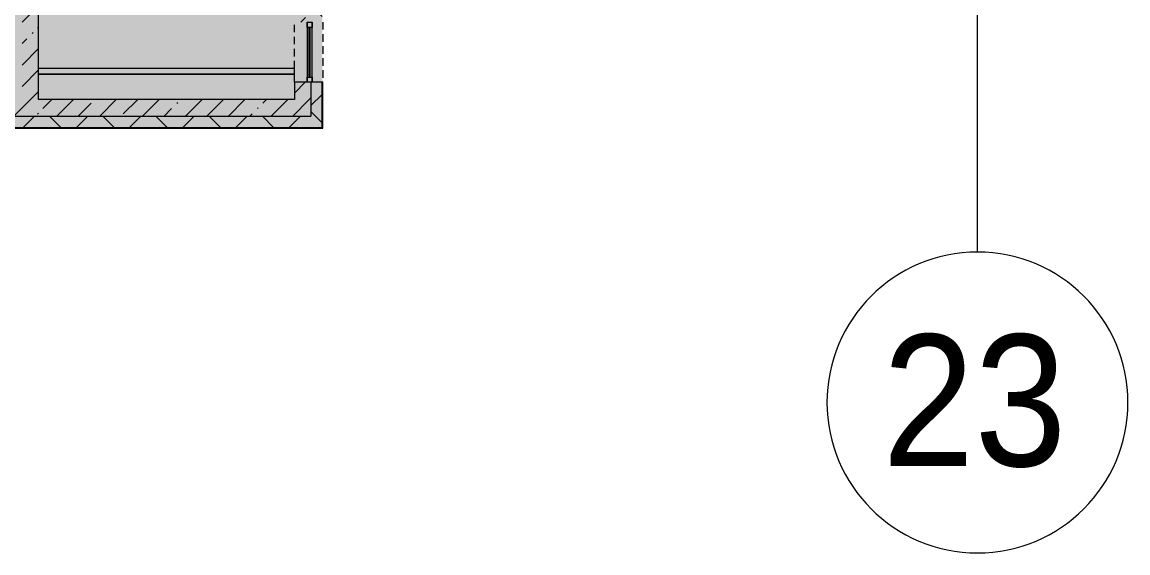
# Model space of a CAD drawing. Header units: millimetres. Extents: x 2623 to 216772, y -8553 to 29000.
# Drawn here: x 161622 to 176322, y -5906 to 1150 of the extents above; entities that cross this region are included whole.
import ezdxf

# ---------------------------------------------------------------- set-up
doc = ezdxf.new("R2010")
doc.units = ezdxf.units.MM
doc.linetypes.add('200_ШТРИХ__ш1_п0_6_', pattern=[160, 100, -60])
doc.layers.add('A-DETL-GENF-6', color=7, linetype='Continuous', lineweight=9, true_color=0xc0c0c0, transparency=0.4)
for name, color, linetype, lineweight in [('A-DETL-MBND-1', 7, '200_ШТРИХ__ш1_п0_6_', 9), ('A-WALL', 7, 'Continuous', 9), ('A-WALL-3', 7, 'Continuous', 5), ('I-WALL-4', 7, 'Continuous', 5), ('Оси', 7, 'Continuous', 9), ('Оси-1', 7, 'Continuous', 20)]:
    doc.layers.add(name, color=color, linetype=linetype, lineweight=lineweight)
for name, color, linetype, lineweight, true_color in [('A-GLAZ-2', 7, 'Continuous', 5, 0x737373), ('A-WALL-4', 7, 'Continuous', 5, 0x737373), ('A-WALL-5', 7, 'Continuous', 9, 0x737373), ('I-WALL-3', 7, 'Continuous', 5, 0x737373)]:
    doc.layers.add(name, color=color, linetype=linetype, lineweight=lineweight, true_color=true_color)
doc.styles.add('Arial_1', font='arial.ttf', dxfattribs={"width": 0.9, "height": 1750})
pattern_1 = [(45, (89762.2, 0), (-353.5534, 353.5534), []), (135, (89762.2, 0), (-353.5534, -353.5534), [])]
pattern_2 = [(45, (89762.2, 0), (-285.1231, 285.1231), []), (45, (90047.3, 0), (-285.1231, 285.1231), [504.031, -100.806, 16.764, -84.042])]

# ---------------------------------------------------------------- blocks, each defined once
blk = doc.blocks.new('120_Окно_СКБ_1Ст - 120_Окно_СКБ_1Ст 800х2500 EI30-23532001-3_1_2_птичка')
at = {"layer": 'A-GLAZ-2'}
for p, q in [((-400, -127), (-400, -57)), ((-400, -57), (-330, -57)), ((400, -57), (-400, -57)), ((-330, -127), (-400, -127)), ((-400, -127), (400, -127)), ((-330, -57), (-330, -127)), ((330, -87), (-330, -87)), ((330, -97), (-330, -97)), ((330, -127), (330, -57)), ((330, -57), (400, -57)), ((400, -127), (330, -127)), ((400, -57), (400, -127))]:
    blk.add_line(p, q, dxfattribs=at)
blk = doc.blocks.new('Зашивка приборов отопления38 - Зашивка приборов отопления-33325280-3_1_2_птичка')
at = {"layer": 'A-WALL-4'}
for p, q in [((120705, 18041), (120705, 17931)), ((120705, 17931), (124105, 17931)), ((124105, 17931), (120705, 17931)), ((120705, 17931), (120705, 17856)), ((120705, 17856), (124105, 17856))]:
    blk.add_line(p, q, dxfattribs=at)
blk = doc.blocks.new('Ось сетки - D8-29747960-3_1_2_птичка')
at = {"layer": 'Оси-1'}
for start, end in [(360, 180), (180, 360)]:
    blk.add_arc((0, 0), 4, start, end, dxfattribs=at)

msp = doc.modelspace()

# ---------------------------------------------------------------- hatches: boundary and pattern name
at = {"layer": 'A-DETL-GENF-6'}
msp.add_hatch(color=256, dxfattribs=at).paths.add_polyline_path([(160614.1, -251.7), (165612.2, -251.7), (165612.2, 3288.3), (174332.2, 3288.3), (174332.2, 27348.3), (131672.2, 27348.3), (131672.2, 23888.3), (128072.3, 23888.3), (128072.3, -251.7), (159681.9, -251.7)])
at = {"layer": 'A-WALL-3'}
h = msp.add_hatch(dxfattribs=at)
h.set_pattern_fill('FP_105', color=256, style=0, pattern_type=2)
h.set_pattern_definition(pattern_1)
h.paths.add_polyline_path([(165462.2, -250), (165612.2, -250), (165612.2, 350), (165462.2, 350), (165462.2, -100)])
h.paths.add_polyline_path([(165462.2, 1150), (165612.2, 1150), (165612.2, 3320), (165462.2, 3320), (165462.2, 1965.8)])
h = msp.add_hatch(dxfattribs=at)
h.set_pattern_fill('FP_105', color=256, style=0, pattern_type=2)
h.set_pattern_definition(pattern_1)
h.paths.add_polyline_path([(160422.2, -250), (160422.2, -100), (156822.2, -100), (156822.2, -250), (159681.9, -250)])
h.paths.add_polyline_path([(165462.2, -250), (165462.2, -100), (161322.2, -100), (161322.2, -250), (165275.2, -250)])
h.paths.add_polyline_path([(147563.3, -250), (147572.2, -250), (147572.2, -100), (146389.3, -100), (146389.3, -250), (146631.1, -250)])
h.paths.add_polyline_path([(151172.2, -250), (151372.2, -250), (151372.2, -100), (150672.2, -100), (150672.2, -250)])
h.paths.add_polyline_path([(153472.2, -250), (154022.2, -250), (154022.2, -100), (153472.2, -100)])
h.paths.add_polyline_path([(155672.2, -250), (155922.2, -250), (155922.2, -100), (154922.2, -100), (154922.2, -250), (155172.2, -250)])
at = {"layer": 'I-WALL-4'}
h = msp.add_hatch(dxfattribs=at)
h.set_pattern_fill('FP_101', color=256, style=0, pattern_type=2)
h.set_pattern_definition(pattern_2)
h.paths.add_polyline_path([(165462.2, 120), (165462.2, 350), (165242.2, 350), (165242.2, 120), (165275.2, 120)])
h.paths.add_polyline_path([(165275.2, 1150), (165462.2, 1150), (165462.2, 3550), (165242.2, 3550), (165242.2, 1150)])
h.paths.add_polyline_path([(165275.2, 4050), (165462.2, 4050), (165462.2, 7900), (165242.2, 7900), (165242.2, 4050)])
h = msp.add_hatch(dxfattribs=at)
h.set_pattern_fill('FP_101', color=256, style=0, pattern_type=2)
h.set_pattern_definition(pattern_2)
h.paths.add_polyline_path([(161622.2, 120), (161842.2, 120), (161842.2, 7680), (161622.2, 7680), (161622.2, 1965.8)])
h = msp.add_hatch(dxfattribs=at)
h.set_pattern_fill('FP_101', color=256, style=0, pattern_type=2)
h.set_pattern_definition(pattern_2)
h.paths.add_polyline_path([(161546.4, -100), (161622.2, -100), (161622.2, 120), (161322.2, 120), (161322.2, -100)])
h.paths.add_polyline_path([(160422.2, -100), (160422.2, 120), (156822.2, 120), (156822.2, -100), (159681.9, -100)])
h.paths.add_polyline_path([(155922.2, -100), (155922.2, 120), (155672.2, 120), (155672.2, -100)])
h = msp.add_hatch(dxfattribs=at)
h.set_pattern_fill('FP_101', color=256, style=0, pattern_type=2)
h.set_pattern_definition(pattern_2)
h.paths.add_polyline_path([(165462.2, -100), (165462.2, 120), (161622.2, 120), (161622.2, -100), (165275.2, -100)])

# ---------------------------------------------------------------- linework, layer by layer
at = {"layer": 'A-DETL-MBND-1'}
for p, q in [((165242.2, 535), (165242.2, 1150)), ((165620.2, 1150), (165620.2, 350))]:
    msp.add_line(p, q, dxfattribs=at)
at = {"layer": 'A-WALL'}
for p, q in [((165615.2, -253), (165615.2, 350)), ((161322.2, -253), (165615.2, -253))]:
    msp.add_line(p, q, dxfattribs=at)
at = {"layer": 'A-WALL-3'}
for p, q in [((165620.2, -258), (165620.2, 350)), ((155922.2, -258), (165620.2, -258))]:
    msp.add_line(p, q, dxfattribs=at)
at = {"layer": 'A-WALL-4'}
for p, q in [((165620.2, 350), (165462.2, 350)), ((165462.2, 120), (165462.2, -100))]:
    msp.add_line(p, q, dxfattribs=at)
at = {"layer": 'A-WALL-5'}
for p, q in [((165462.2, 350), (165462.2, 120)), ((165612.2, -250), (165612.2, 350)), ((161322.2, -100), (165462.2, -100)), ((161322.2, -250), (165612.2, -250))]:
    msp.add_line(p, q, dxfattribs=at)
at = {"layer": 'I-WALL-3'}
for p, q in [((161842.2, 120), (161842.2, 7680)), ((165462.2, 350), (165242.2, 350)), ((165242.2, 350), (165242.2, 120)), ((165242.2, 120), (161842.2, 120))]:
    msp.add_line(p, q, dxfattribs=at)
at = {"layer": 'Оси'}
msp.add_line((174322.2, -1906.3), (174322.2, 9979), dxfattribs=at)

# ---------------------------------------------------------------- block references
at = {"layer": 'A-GLAZ-2', "rotation": 270}
msp.add_blockref('120_Окно_СКБ_1Ст - 120_Окно_СКБ_1Ст 800х2500 EI30-23532001-3_1_2_птичка', (165537.2, 750), dxfattribs=at)
at = {"layer": 'A-WALL-4', "rotation": 180}
msp.add_blockref('Зашивка приборов отопления38 - Зашивка приборов отопления-33325280-3_1_2_птичка', (285946.9, 18391.2), dxfattribs=at)
at = {"layer": 'Оси-1', "xscale": 499.9999999999995, "yscale": 499.9999999999995, "zscale": 499.9999999999995}
msp.add_blockref('Ось сетки - D8-29747960-3_1_2_птичка', (174322.2, -3906.3), dxfattribs=at)

# ---------------------------------------------------------------- texts
at = {"layer": 'Оси', "insert": (173059.1, -3003), "char_height": 1750, "width": 3030.379, "attachment_point": 1, "style": 'Arial_1'}
msp.add_mtext('23', dxfattribs=at)

doc.saveas('drawing.dxf')
